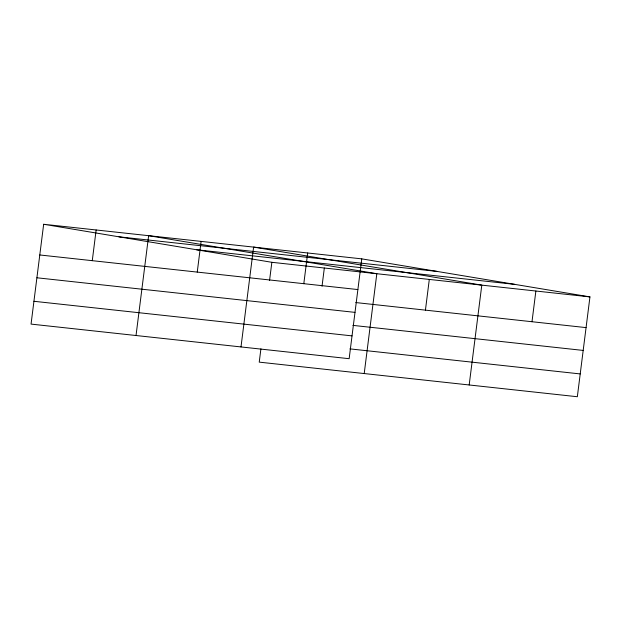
<?xml version="1.0" encoding="UTF-8"?>
<svg xmlns="http://www.w3.org/2000/svg" width="621" height="621" viewBox="0 0 621 621"><rect width="100%" height="100%" fill="white"/><g stroke="black" fill="none" stroke-linecap="round" stroke-linejoin="round"><path stroke-width="0.93" d="M43.664 224.266L31.05 324.1L349.149 358.697L361.764 258.864L43.664 224.266L271.851 262.303L589.95 296.9L577.336 396.734L259.236 362.136L260.913 348.831M92.273 260.68L96.146 229.972M136.022 335.519L148.636 235.677L376.823 273.721L364.209 373.555M197.245 272.099L201.126 241.39M240.995 346.929L253.609 247.096L481.795 285.14L469.181 384.973M269.545 280.537L271.851 262.303M303.809 283.688L307.69 252.98M322.027 286.242L324.333 268.016M425.432 310.135L429.305 279.427M531.995 321.725L535.876 291.024M118.96 236.818L437.068 271.416M196.546 249.751L514.646 284.348M39.783 254.967L357.882 289.565M355.763 302.559L586.069 327.609M36.903 277.781L355.002 312.379M352.883 325.373L583.189 350.423M33.93 301.286L352.037 335.883M349.91 348.878L580.224 373.927M361.764 258.864L589.95 296.9"/></g></svg>
